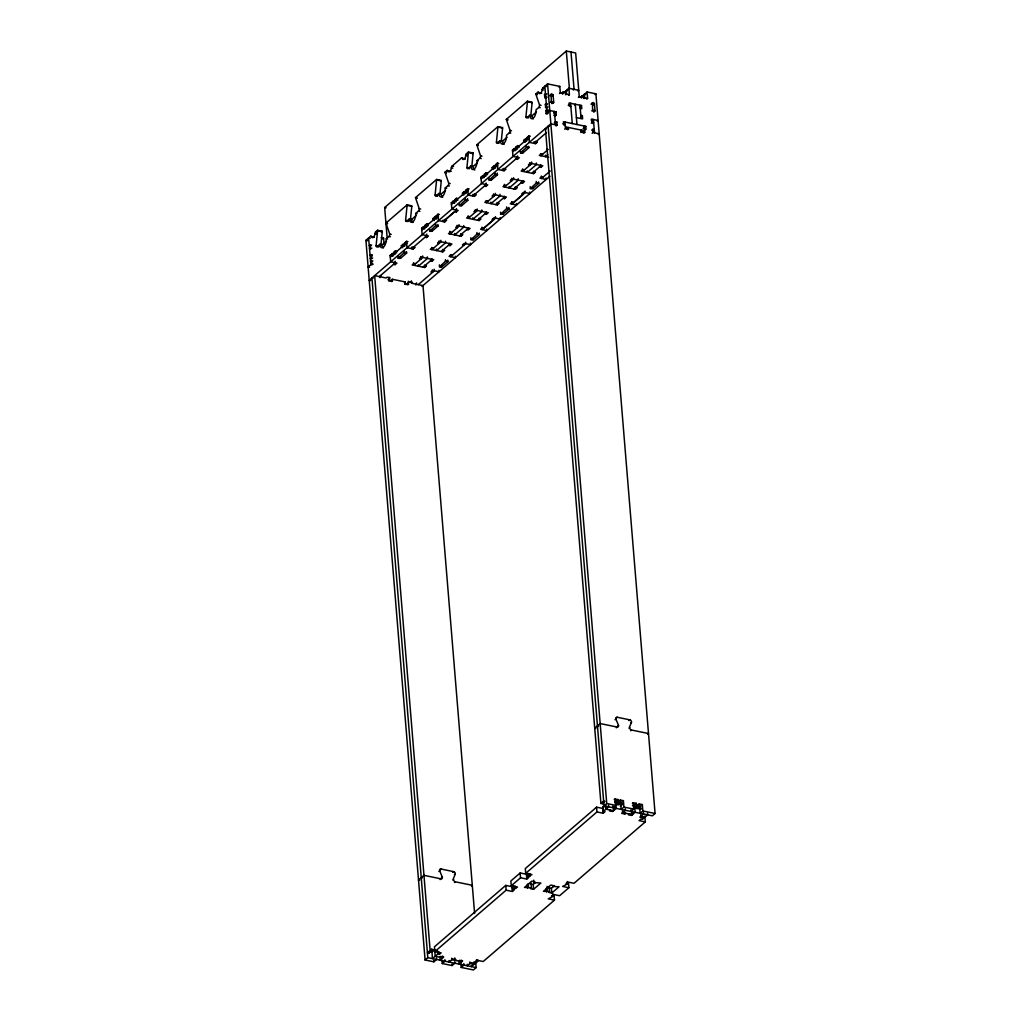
<?xml version="1.0" encoding="UTF-8"?>
<svg xmlns="http://www.w3.org/2000/svg" width="1021" height="1021" viewBox="0 0 1021 1021"><rect width="100%" height="100%" fill="white"/><g stroke="black" fill="none" stroke-linecap="round" stroke-linejoin="round"><path stroke-width="1.5" d="M552.272 96.038L553.114 95.31L553.688 102.164A1.353 1.021 49.3 0 1 552.616 103.121A1.353 1.021 49.3 0 1 551.34 101.679L551.072 94.174M378.6 246.954L377.132 246.648A1.812 0.855 -78.4 0 1 376.098 245.831L377.591 230.759A1.812 0.855 -78.4 0 0 377.591 230.261L382.275 231.231A1.812 0.855 -78.4 0 1 382.275 231.716L380.871 245.857M408.106 221.531L406.639 221.238A1.812 0.855 -78.4 0 1 405.605 220.421L407.098 205.349A1.812 0.855 -78.4 0 0 407.098 204.851L411.782 205.821A1.812 0.855 -78.4 0 1 411.782 206.306L410.365 220.434M437.601 196.121L436.146 195.828A1.812 0.855 -78.4 0 1 435.099 195.011L436.605 179.926A1.812 0.855 -78.4 0 0 436.605 179.441L441.276 180.398A1.812 0.855 -78.4 0 1 441.276 180.896L439.962 194.079M469.43 168.72L467.963 168.414A1.812 0.855 -78.4 0 1 466.929 167.597L468.422 152.525A1.812 0.855 -78.4 0 0 468.422 152.04L473.106 152.997A1.812 0.855 -78.4 0 1 473.106 153.482L471.791 166.678M498.924 143.297L497.469 143.004A1.812 0.855 -78.4 0 1 496.423 142.187L497.929 127.115A1.812 0.855 -78.4 0 0 497.929 126.617L502.6 127.587A1.812 0.855 -78.4 0 1 502.6 128.072L501.285 141.268M528.431 117.887L526.976 117.594A1.812 0.855 -78.4 0 1 525.93 116.777L527.436 101.704A1.812 0.855 -78.4 0 0 527.436 101.207L532.107 102.177A1.812 0.855 -78.4 0 1 532.107 102.662L530.792 115.845M452.814 880.076L455.277 873.989A1.812 1.353 49.3 0 0 453.605 871.628L441.008 869.024L440.153 869.764M629.025 728.305L631.476 722.217A1.812 1.353 49.3 0 0 629.817 719.843L617.22 717.253L616.365 717.993M592.384 102.674L592.652 110.191A1.353 1.021 49.3 0 0 593.928 111.634A1.353 1.021 49.3 0 0 595.001 110.664L594.426 103.81L593.405 104.691M406.575 253.119L406.09 252.289L404.303 252.583L398.037 258.339L400.526 258.339L406.575 253.119L406.435 251.625M387.15 237.842L384.662 207.518L566.31 51.05L575.665 52.977L579.264 96.689L578.409 97.416M436.529 957.979L436.656 959.472L433.925 961.82L425.093 959.995L365.926 240.343L370.546 236.349L374.337 237.127M370.546 236.349A1.812 0.855 -78.4 0 1 371.491 236.668A3.612 1.723 -78.4 0 0 373.38 237.331A3.612 1.723 -78.4 0 0 374.911 233.72A1.812 0.855 -78.4 0 1 375.677 231.92L377.591 230.261M386.078 223.357A1.812 0.855 -78.4 0 1 386.027 222.999L407.098 204.851M406.639 221.238L409.37 218.89A6.33 3.012 -78.4 0 0 413.007 221.748A6.33 3.012 -78.4 0 0 415.726 213.415L418.444 211.066A1.812 0.855 -78.4 0 0 419.223 208.68L415.611 198.01A1.812 0.855 -78.4 0 1 415.534 197.589L436.605 179.441M445.092 172.536A1.812 0.855 -78.4 0 1 445.041 172.179L446.956 170.533L450.746 171.311M446.956 170.533A1.812 0.855 -78.4 0 1 447.9 170.852A3.612 1.723 -78.4 0 0 449.789 171.515A3.612 1.723 -78.4 0 0 451.32 167.903A1.812 0.855 -78.4 0 1 452.086 166.104L461.364 158.115L465.168 158.893M461.364 158.115A1.812 0.855 -78.4 0 1 462.309 158.434A3.612 1.723 -78.4 0 0 464.198 159.097A3.612 1.723 -78.4 0 0 465.742 155.486A1.812 0.855 -78.4 0 1 466.508 153.686L468.422 152.04M476.909 145.122A1.812 0.855 -78.4 0 1 476.858 144.765L497.929 126.617M506.416 119.712A1.812 0.855 -78.4 0 1 506.365 119.355L527.436 101.207M535.923 94.302A1.812 0.855 -78.4 0 1 535.859 93.945L537.773 92.298L541.64 93.23M537.773 92.298A1.812 0.855 -78.4 0 1 538.718 92.617A3.612 1.723 -78.4 0 0 540.607 93.281A3.612 1.723 -78.4 0 0 542.151 89.669A1.812 0.855 -78.4 0 1 542.917 87.87L547.575 83.875L559.789 86.389L560.325 92.783L559.47 93.524M381.318 232.061L382.275 231.231M472.264 153.724L473.106 152.997M371.606 244.976L369.245 245.461L370.993 245.819M546.261 97.965L544.806 97.659L544.538 94.468L546.911 93.983M371.874 248.167L369.5 248.652L370.814 248.92M544.806 97.659L547.026 97.148M382.735 238.901L383.59 238.161L384.113 244.568M558.946 87.13L559.789 86.389M549.923 95.553L550.778 94.825M549.923 95.744L550.778 95.017L553.114 95.502L552.259 96.229M377.132 246.648L379.863 244.3L382.199 244.785L386.563 241.02M379.863 244.3A6.33 3.012 -78.4 0 0 383.5 247.159A6.33 3.012 -78.4 0 0 386.219 238.825L388.937 236.476A1.812 0.855 -78.4 0 0 389.716 234.09L386.104 223.433L387.559 223.727M436.146 195.828L438.864 193.48L441.212 193.952L445.577 190.187M438.864 193.48A6.33 3.012 -78.4 0 0 442.501 196.338A6.33 3.012 -78.4 0 0 445.22 188.004L447.951 185.656A1.812 0.855 -78.4 0 0 448.73 183.27L445.118 172.6L446.573 172.906M467.963 168.414L470.694 166.066L473.029 166.551A6.33 3.012 -78.4 0 0 474.854 169.996M470.694 166.066A6.33 3.012 -78.4 0 0 474.331 168.924A6.33 3.012 -78.4 0 0 477.049 160.591L479.768 158.242A1.812 0.855 -78.4 0 0 480.546 155.856L476.935 145.199L478.39 145.493M497.469 143.004L500.188 140.656L502.536 141.14L506.901 137.376M507.896 120.082L506.442 119.789L510.053 130.446A1.812 0.855 -78.4 0 1 509.275 132.832L506.556 135.18A6.33 3.012 -78.4 0 1 503.825 143.514A6.33 3.012 -78.4 0 1 500.188 140.656M526.976 117.594L529.695 115.245L532.03 115.718L536.408 111.953M537.403 94.672L535.936 94.366L539.56 105.035A1.812 0.855 -78.4 0 1 538.782 107.422L536.051 109.77A6.33 3.012 -78.4 0 1 533.332 118.104A6.33 3.012 -78.4 0 1 529.695 115.245M372.423 254.842L370.049 255.314L371.363 255.595M409.37 218.89L411.705 219.375L416.07 215.61M473.029 166.551L477.394 162.786M547.077 107.83L545.61 107.524L545.354 104.321L547.575 103.81M371.542 256.539L372.218 255.952M550.472 102.406L551.34 101.679L553.663 102.164L551.953 103.632M561.435 93.447L563.311 91.826L566.157 92.413L565.136 93.294M372.678 258.032L370.317 258.517L371.772 258.824M545.61 107.524L547.983 107.039M564.115 92.375L568.888 88.265L578.741 90.295L577.886 91.022M562.584 94.162L563.311 91.826M564.613 92.477L569.386 88.368L566.31 51.05M372.92 260.968L370.559 261.453L372.014 261.746M547.575 113.956L546.12 113.65L545.852 110.459L548.226 109.974M565.443 94.749L566.298 94.021L569.412 94.659L568.888 88.265M573.266 90.014L574.057 89.325L570.994 52.007M373.188 264.171L371.721 263.865L368.096 266.992L369.551 267.298M546.12 113.65L549.77 110.536L556.011 111.812L556.266 115.016L555.245 115.896M568.557 95.4L569.412 94.659M553.739 112.08L554.429 111.493L555.526 124.817M553.969 113.573L556.011 111.812M393.557 264.337L395.114 264.656L396.927 263.086L390.686 261.81L390.162 255.403L391.975 253.846L393.442 254.14M395.089 254.446L393.621 254.14L393.493 252.544L395.306 250.975L396.773 251.281M402.81 247.631L401.495 247.363L401.355 245.755L403.18 244.198L406.281 244.798M404.827 244.491L404.686 242.896L406.511 241.326L407.966 241.632M425.042 237.217L426.599 237.536L428.424 235.966L422.171 234.69L421.647 228.283L423.46 226.726L426.574 227.313M425.106 227.019L424.978 225.424L426.791 223.854L428.258 224.161M434.295 220.51L432.981 220.242L432.853 218.634L434.665 217.077L437.767 217.664M436.312 217.371L436.184 215.776L437.996 214.206L439.451 214.512M437.996 214.206L438.532 220.6L444.773 221.889L446.585 220.319L445.028 220L454.702 211.653L456.259 211.972L458.084 210.415L451.844 209.126L451.32 202.732L453.133 201.163L456.234 201.762M454.779 201.456L454.651 199.861L456.464 198.304L457.931 198.597M463.968 194.947L462.653 194.679L462.513 193.084L464.338 191.514L467.439 192.114M465.984 191.808L465.844 190.212L467.669 188.655L469.124 188.949M484.388 186.103L485.945 186.422L487.757 184.852L481.516 183.576L480.993 177.169L482.805 175.612L485.907 176.212M484.452 175.906L484.311 174.31L486.136 172.74L487.591 173.047M493.641 169.397L492.326 169.129L492.186 167.521L494.011 165.964L497.112 166.563M495.657 166.257L495.517 164.662L497.342 163.092L498.797 163.398M515.873 158.982L517.43 159.302L519.242 157.732L513.001 156.455L512.478 150.049L514.29 148.492L515.758 148.785M517.392 149.092L515.937 148.785L515.809 147.19L517.621 145.62L519.076 145.926M525.266 142.302L523.811 142.008L523.671 140.4L525.496 138.843L526.951 139.137M528.597 139.43L527.142 139.137L527.002 137.541L528.827 135.972L530.282 136.278M553.854 115.424L556.266 115.016M390.303 257.011L406.652 242.934M421.788 229.891L438.137 215.801M451.448 204.328L467.797 190.251M481.133 178.777L497.482 164.7M512.619 151.657L528.967 137.58M568.225 105.342L570.611 103.287L572.27 123.554M580.209 97.493L582.251 95.732L584.357 96.165L583.629 98.501M581.791 96.561L587.075 92.005L595.907 93.83L655.074 813.482L652.355 815.83L604.024 805.875L548.149 126.208L549.311 126.451M581.523 98.067L582.251 95.732M583.502 96.893L584.357 96.165M554.429 122.354L556.841 121.946L557.109 125.136L556.088 126.017M574.491 104.933L575.282 104.257L576.954 124.511M554.965 123.554L556.841 121.946M379.238 276.653L395.357 262.767L395.242 261.274M546.529 132.577L534.021 143.336L533.906 141.83M586.743 99.139L587.598 98.399L587.075 92.005M380.003 277.635L380.731 275.504M407.034 247.72L413.275 249.009L415.1 247.439L413.543 247.12M467.669 188.655L468.192 195.049L474.433 196.326L476.245 194.769L474.688 194.449M497.342 163.092L497.878 169.486L504.106 170.775L505.931 169.205L504.361 168.886M528.827 135.972L529.363 142.366L535.591 143.655L537.416 142.085L535.859 141.766M579.711 107.103L581.523 105.533L581.791 108.737L580.222 108.417M595.052 94.557L595.907 93.83M562.89 123.873L565.009 122.048L565.532 128.455L564.69 129.182M591.236 104.065L592.091 103.325M591.261 104.257L592.103 103.529L594.452 104.002L593.597 104.742M387.993 279.665L390.111 277.84L386.985 277.202L386.078 277.98L374.656 275.632L430.147 950.513L427.416 952.861L428.986 953.18L431.704 950.832L431.577 949.236L434.691 949.875L435.214 956.269L442.757 957.826L442.604 956.026M388.478 280.954L389.333 280.226L392.447 280.864L392.319 279.269L405.311 281.936L404.584 284.272M389.933 281.324L392.319 279.269M566.655 129.105L568.518 127.497L567.804 129.82M580.541 117.236L582.353 115.667L582.621 118.87L576.38 117.581M391.605 281.605L392.447 280.864M591.81 110.919L592.652 110.191L595.001 110.664L593.635 111.838M547.83 154.733L545.559 156.685L545.431 155.192M591.019 119.929L591.861 119.202L598.102 120.478L597.247 121.218M591.606 121.078L593.418 119.521L594.516 132.845M404.456 282.677L405.311 281.936M580.668 130.905L581.511 130.165L580.796 132.5M583.068 128.684L585.799 126.336L586.067 129.527L584.497 129.208M423.077 267.183L432.164 259.36M441.238 251.536L450.325 243.713M459.412 235.889L468.486 228.066M477.573 220.242L486.66 212.419M495.734 204.596L504.821 196.772M513.908 188.949L522.982 181.125M532.069 173.302L541.156 165.479M591.274 123.133L593.686 122.711L592.831 123.452M415.56 263.699L414.003 263.38L412.19 264.937L424.659 267.502L426.472 265.945L424.915 265.626M430.364 260.929L431.921 261.248L433.734 259.679L421.265 257.113L419.452 258.683L421.009 259.002L420.818 256.603M433.721 248.052L432.164 247.733L430.352 249.29L442.82 251.855L444.646 250.298L443.076 249.979M448.525 245.282L450.095 245.602L451.907 244.032L439.438 241.466L437.613 243.036L439.17 243.355L438.979 240.956M451.895 232.405L450.338 232.086L448.513 233.643L460.994 236.208L462.807 234.651L461.25 234.332M470.056 216.758L468.499 216.439L466.686 217.996L479.155 220.562L480.968 219.005L479.411 218.685M484.86 213.989L486.417 214.308L488.242 212.738L475.76 210.173L473.948 211.743L475.505 212.062L475.314 209.662M488.229 201.111L486.66 200.792L484.847 202.349L497.316 204.915L499.141 203.358L497.572 203.039M503.021 198.342L504.591 198.661L506.403 197.091L493.934 194.526L492.109 196.096L493.679 196.415L493.475 194.016M506.39 185.465L504.833 185.146L503.008 186.703L515.49 189.268L517.302 187.711L515.745 187.392M521.195 182.695L522.752 183.014L524.564 181.444L512.095 178.879L510.283 180.449L511.84 180.768L511.636 178.369M524.552 169.818L522.994 169.499L521.182 171.056L533.651 173.621L535.463 172.064L533.906 171.745M539.356 167.048L540.913 167.367L542.738 165.798L530.256 163.232L528.444 164.802L530.001 165.121L529.81 162.722M406.154 284.54L409.332 281.796L412.458 282.447L411.54 283.225L411.348 280.826M582.519 132.641L584.637 130.816L565.404 126.846M407.711 284.91L408.553 284.183L408.285 281.183M583.744 133.292L584.765 132.411L584.242 126.017M591.67 130.203L592.691 129.322L594.26 129.641L592.729 130.969M415.853 285.025L416.594 282.894M592.103 133.253L592.959 132.526L599.199 133.802L598.344 134.542M418.24 284.68L434.359 270.795L434.231 269.302M550.242 170.966L541.538 178.484L541.334 176.084M421.967 286.454L550 176.186M438.839 871.513L439.681 870.773A1.812 1.353 49.3 0 1 441.008 869.024M615.038 719.741L615.893 719.001A1.812 1.353 49.3 0 1 617.22 717.253M441.391 877.728L442.246 876.988L439.681 870.773M617.59 725.957L618.445 725.216L615.893 719.001M440.102 879.579L440.957 878.839A1.812 1.353 49.3 0 0 442.246 876.988M616.314 727.807L617.169 727.067A1.812 1.353 49.3 0 0 618.445 725.216M452.762 872.355L453.605 871.628M628.962 720.584L629.817 719.843M454.422 874.716L455.277 873.989M630.633 722.945L631.476 722.217M454.46 882.527L455.302 881.799L472.289 885.296L471.447 886.024M630.659 730.755L631.514 730.028L648.501 733.525L647.646 734.252M430.722 949.964L431.577 949.236M434.869 951.585L506.135 890.184L512.376 891.473L511.98 886.675L505.752 885.398L434.474 946.786L434.869 951.585L441.11 952.861L439.285 954.431L437.728 954.112L432.496 958.617L431.972 952.223L434.691 949.875M511.279 885.769L520.557 877.766L526.798 879.055L526.402 874.257L520.161 872.968L510.883 880.97L511.279 885.769L517.519 887.045L512.631 889.585L512.338 885.986M525.7 873.351L596.966 811.95L603.207 813.239L602.811 808.441L596.57 807.164L525.305 868.552L525.7 873.351L531.928 874.627L527.053 877.167L526.759 873.568M546.58 128.786L545.418 128.557L600.91 803.425L603.628 801.089L604.994 801.37M600.91 803.425L602.467 803.757L603.998 802.429M425.093 959.995L427.812 957.66L476.143 967.602L475.76 962.905M603.207 813.239L605.019 811.669L603.462 811.35L603.066 806.552L606.742 803.54L615.586 805.352L615.05 798.958L618.177 799.596L618.305 801.191L615.586 803.54L621.904 804.842L622.07 803.31M614.208 799.685L615.05 798.958M603.462 811.35L608.695 806.845L608.567 805.25M618.177 799.596L615.063 801.868M615.204 802.442L616.684 802.2M512.376 891.473L514.188 889.904L512.631 889.585M526.798 879.055L528.61 877.486L528.419 875.086M619.428 800.758L620.27 800.03L623.397 800.668L623.92 807.075L621.189 809.411L620.666 803.017L623.397 800.668M615.586 805.352L612.855 807.7L612.728 806.194M617.118 804.101L618.828 802.634L618.956 804.242L617.935 805.122M439.63 957.175L440.549 956.396L443.663 957.034L440.025 960.174L439.911 958.668M610.392 810.1L609.486 810.878L612.6 811.529L616.237 808.39L615.714 801.995M620.27 800.03L620.411 801.625L617.679 803.974L617.565 802.583M620.321 804.408L621.687 803.233M620.283 806.143L621.815 804.829M533.779 880.179L533.97 882.578L534.876 881.799L531.762 881.149L524.5 887.415L531.379 887.862L530.984 883.063L530.078 883.841L533.192 884.48L535.272 882.693M441.991 960.238L442.259 963.53L444.99 961.195L444.862 959.689M531.379 887.862L530.473 888.64L533.587 889.278L540.862 883.025L533.97 882.578M632.395 803.438L633.25 802.697L636.364 803.336L636.491 804.944L633.773 807.292L633.633 805.684L636.364 803.336M625.209 808.772L625.324 810.266L621.7 813.392L624.814 814.043L625.72 813.252M633.467 806.922L635.036 805.977M636.67 806.131L636.632 807.879L639.35 805.531L639.223 803.935L642.337 804.574L642.86 810.968L640.141 813.316L639.618 806.922L642.337 804.574M637.181 805.684L637.857 805.11M638.367 804.663L639.223 803.935M442.259 963.53L452.112 965.56L454.843 963.211L454.715 961.718M633.25 802.697L633.773 809.091L631.042 811.44L630.927 809.947M636.581 807.573L637.768 806.539L637.053 808.874M458.582 961.08L459.488 960.302L462.602 960.94L458.978 964.066L458.85 962.573M629.332 814.005L628.426 814.784L631.54 815.422L635.177 812.295L634.654 805.901M638.687 807.994L640.843 807.177M639.146 809.308L639.873 806.973M549.566 891.601L548.66 892.38L551.774 893.03L559.049 886.764L552.923 886.47L553.829 885.692L550.715 885.054L543.44 891.307L549.566 891.601L549.17 886.802L548.264 887.594L551.391 888.232L554.505 885.552M460.867 963.237L461.211 967.436L463.93 965.087L463.815 963.594M473.157 964.079L474.063 963.301L470.949 962.65L467.312 965.789L467.184 964.283M643.906 817.004L643 817.783L639.886 817.145L643.511 814.005L643.396 812.512M552.91 893.911L553.114 896.31L548.239 898.85L554.467 900.139L554.071 895.34M567.331 881.493L567.536 883.892L562.648 886.432L568.888 887.721L568.493 882.923M476.143 967.602L473.425 969.95L461.211 967.436M554.467 900.139L483.201 961.527L476.96 960.238L475.148 961.808L476.705 962.127L476.501 959.727M568.888 887.721L559.61 895.711L553.369 894.434L551.557 895.991L553.114 896.31M644.902 817.106L645.298 821.905L574.032 883.293L567.791 882.016L565.979 883.573L567.536 883.892M546.439 86.555L544.831 86.223L547.052 112.884L548.213 113.114M567.395 90.869L566.157 90.614L566.476 94.506M585.735 94.634L584.344 94.353L584.688 98.552M542.917 87.87L544.384 88.176M560.325 92.783L563.439 93.434M579.264 96.689L582.378 97.327M584.484 97.761L587.598 98.399M542.151 89.669L543.606 89.976M544.538 94.468L546.005 94.762M535.859 93.945L537.327 94.251M581.523 105.533L569.054 102.968L569.31 106.171L570.879 106.49M545.354 104.321L546.809 104.627M527.436 101.704L532.107 102.662M539.56 105.035L541.015 105.342M580.796 115.347L582.353 115.667M538.782 107.422L540.237 107.716M545.852 110.459L547.894 110.881M585.799 126.336L563.452 121.729L563.72 124.932L565.277 125.251M525.93 116.777L528.265 117.249M557.109 125.136L550.842 123.847L369.194 280.316L370.649 280.622M565.532 128.455L568.659 129.093M581.651 131.773L584.765 132.411M506.365 119.355L507.82 119.661M497.929 127.115L502.6 128.072M510.053 130.446L511.508 130.752M509.275 132.832L510.742 133.126M527.002 137.541L529.35 138.014M527.091 140.745L525.624 140.439L525.496 138.843M523.671 140.4L526.313 140.949M546.605 149.155L548.175 149.474L540.875 155.728L540.709 153.635M496.423 142.187L498.771 142.659M519.064 147.496L517.749 147.215L517.621 145.62M515.809 147.19L518.145 147.662M542.725 154.171L541.156 153.852L539.343 155.409L548.698 157.336M515.886 150.393L514.418 150.087L514.29 148.492M512.478 150.049L515.107 150.598M476.858 144.765L478.313 145.071M468.422 152.525L473.106 153.482M480.546 155.856L482.014 156.162M466.508 153.686L467.975 153.98M479.768 158.242L481.236 158.549M465.742 155.486L467.197 155.792M477.049 160.591L478.364 160.859M495.517 164.662L497.852 165.134M462.309 158.434L464.951 158.982M543.338 176.914L541.781 176.595L539.969 178.152L546.209 179.441L546.095 177.948M495.593 167.865L494.138 167.559L494.011 165.964M492.186 167.521L494.815 168.069M466.929 167.597L469.264 168.082M452.086 166.104L453.554 166.41M487.579 174.617L486.264 174.336L486.136 172.74M484.311 174.31L486.366 174.731M451.32 167.903L452.788 168.21M484.401 177.514L482.933 177.207L482.805 175.612M480.993 177.169L483.329 177.654M447.9 170.852L450.823 171.464M445.041 172.179L446.496 172.485M436.605 179.926L441.276 180.896M448.73 183.27L450.184 183.576M447.951 185.656L449.419 185.95M465.844 190.212L468.192 190.697M445.22 188.004L446.688 188.298M466.214 193.48L464.466 193.122L464.338 191.514M462.513 193.084L465.155 193.62M435.099 195.011L437.728 195.547M457.906 200.167L456.591 199.899L456.464 198.304M454.651 199.861L456.987 200.346M454.728 203.064L453.26 202.771L453.133 201.163M451.32 202.732L453.949 203.268M415.534 197.589L416.989 197.895M415.611 198.01L417.066 198.316M407.098 205.349L411.782 206.306M419.223 208.68L420.69 208.986M418.444 211.066L419.912 211.36M436.184 215.776L438.52 216.248M415.726 213.415L417.04 213.683M384.662 207.518L386.117 207.825M436.554 219.03L434.793 218.673L434.665 217.077M432.853 218.634L434.601 219.005M466.699 229.636L468.256 229.955L470.068 228.385L457.599 225.82L455.787 227.389L457.344 227.709L457.14 225.309M405.605 220.421L408.528 221.021M428.246 225.73L426.918 225.45L426.791 223.854M424.978 225.424L427.314 225.896M425.055 228.627L423.6 228.321L423.46 226.726M421.647 228.283L424.277 228.832M386.027 222.999L387.495 223.305M464.019 245.231L462.462 244.912L464.274 243.355L470.528 244.644L470.4 243.138M377.591 230.759L382.275 231.716M389.716 234.09L391.183 234.396M375.677 231.92L377.145 232.214M374.911 233.72L376.379 234.026M388.937 236.476L390.405 236.783M381.216 237.676L383.59 238.161M386.219 238.825L387.533 239.093M404.686 242.896L406.741 243.317M371.491 236.668L374.12 237.217M452.507 255.148L450.95 254.829L449.138 256.386L455.379 257.675L455.264 256.182M370.227 238.327L368.632 237.995L370.84 264.656L372.014 264.898M404.775 246.099L403.308 245.793L403.18 244.198M401.355 245.755L403.703 246.24M365.926 240.343L367.496 240.675M376.098 245.831L379.314 246.495M406.562 253.119L404.227 252.634L404.099 251.14M396.748 252.851L395.433 252.57L395.306 250.975M393.493 252.544L395.535 252.966M393.57 255.748L392.102 255.441L391.975 253.846M390.162 255.403L392.498 255.888M411.54 283.225L422.988 285.586L474.612 913.476M405.439 283.544L408.553 284.183M373.112 278.223L371.938 277.98L427.812 957.66M617.169 727.067L600.169 723.57L594.72 728.267L595.792 728.484M597.451 725.918L598.51 726.135M618.305 801.191L620.411 801.625M636.491 804.944L639.35 805.531M618.139 802.493L620.666 803.017M632.471 805.454L633.633 805.684M635.624 806.092L639.618 806.922M633.773 807.292L641.737 808.926M602.913 802.276L602.467 803.757M623.92 807.075L633.773 809.091M642.86 810.968L655.074 813.482M603.066 806.552L604.623 806.884M645.298 821.905L639.057 820.616L640.882 819.059L642.439 819.378L647.671 814.873L647.544 813.265M527.053 877.167L528.61 877.486M440.957 878.839L423.97 875.342L418.521 880.038L419.58 880.255M421.239 877.69L422.298 877.907M430.147 950.513L431.704 950.832M477.496 960.263L478.479 960.455L471.472 966.645L471.37 965.445M429.241 951.661L431.972 952.223M591.861 119.202L592.129 122.392M592.691 129.322L592.959 132.526M644.851 816.009L644.953 817.208L640.792 816.353L640.665 814.86M579.966 105.214L581.064 118.538M632.331 813.137L632.458 814.643L622.606 812.614L622.478 811.121M631.348 813.022L631.54 815.422M624.61 811.644L624.814 814.043M613.391 809.245L613.506 810.738L605.976 809.194L605.644 805.199M547.575 83.875L606.742 803.54M596.57 807.164L596.966 811.95M540.722 164.968L540.913 167.367M535.4 141.255L535.591 143.655M538.59 181.891L538.731 183.397L532.656 188.604L530.282 188.732L536.523 182.81L538.858 183.218L536.395 182.912L536.255 181.406M536.357 163.015L536.472 164.509L527.398 172.332L527.27 170.839M533.447 171.222L533.651 173.621M531.673 162.058L531.801 163.551L522.714 171.375L522.522 168.976M532.541 187.111L532.668 188.617L530.333 188.132L530.193 186.626M528.75 146.271L528.891 147.764L522.829 152.984L520.455 153.099L526.696 147.177L528.993 147.662L526.542 147.279L526.415 145.786M529.746 192.025L529.861 193.531L523.62 192.242L521.795 193.799L523.365 194.13L513.678 202.477L512.121 202.145L510.309 203.715L516.537 205.004L516.422 203.498M522.701 151.478L522.841 152.984L520.48 152.499L520.365 151.006M525.062 191.067L525.19 192.561L511.866 204.034L511.674 201.635M522.548 180.615L522.752 183.014M517.558 155.919L517.673 157.413L502.536 170.456L502.421 168.95M517.239 156.902L517.43 159.302M518.183 178.662L518.311 180.155L509.224 187.979L509.109 186.486M515.286 186.869L515.49 189.268M513.512 177.705L513.627 179.198L504.553 187.022L504.323 184.329M508.93 207.454L509.058 208.948L502.996 214.168L500.622 214.282L506.863 208.373L509.198 208.782L506.722 208.475L506.595 206.969M503.915 168.376L504.106 170.775M504.387 196.262L504.591 198.661M502.881 212.662L502.996 214.168L500.66 213.683L500.545 212.189M500.022 194.309L500.15 195.802L491.063 203.626L490.935 202.132M497.24 173.085L497.406 174.885L491.203 180.207L489.033 180.27L495.211 174.31L497.508 174.782L495.057 174.4L494.93 172.906M500.073 217.588L500.188 219.081L493.96 217.792L492.135 219.362L493.705 219.681L484.005 228.028L482.435 227.709L480.623 229.266L486.877 230.555L486.749 229.061M497.125 202.515L497.316 204.915M495.338 193.352L495.466 194.845L486.379 202.669L486.213 200.575M551.391 888.232L551.774 893.03M495.389 216.618L495.517 218.124L482.193 229.597L482.001 227.198M491.216 178.598L491.343 180.104L488.995 179.619L488.88 178.126M547.077 886.368L547.473 891.167M546.261 888.359L546.554 891.958M486.073 183.04L486.187 184.533L472.863 196.006L472.749 194.513M485.741 184.022L485.945 186.422M486.226 211.909L486.417 214.308M481.848 209.956L481.976 211.449L472.889 219.273L472.774 217.779M478.951 218.162L479.155 220.562M533.192 884.48L533.587 889.278M477.177 208.999L477.305 210.492L468.218 218.315L468.026 215.916M479.257 233.005L479.385 234.511L473.323 239.718L470.936 239.846L477.177 233.924L479.513 234.332L477.049 234.026L476.909 232.52M474.229 193.926L474.433 196.326M529.925 873.797L530.116 876.197M528.355 873.478L528.559 875.878M528.227 883.676L528.521 887.275M527.321 884.454L527.615 888.053M473.195 238.225L473.336 239.718L470.987 239.246L470.86 237.74M467.58 198.648L467.72 200.448L461.671 205.655L459.284 205.783L465.525 199.861L467.822 200.333L465.385 199.963L465.257 198.457M520.161 872.968L520.557 877.766M465.716 242.181L465.844 243.674L450.708 256.718L450.529 254.612M463.687 225.603L463.815 227.096L454.728 234.919L454.6 233.426M461.543 204.162L461.671 205.655L459.322 205.183L459.208 203.677M515.503 886.215L515.694 888.615M460.79 233.809L460.994 236.208M513.946 885.896L514.137 888.296M459.016 224.646L459.131 226.139L450.057 233.962L449.827 231.269M456.4 208.59L456.515 210.096L443.203 221.57L443.076 220.064M456.068 209.573L456.259 211.972M505.752 885.398L506.135 890.184M449.891 243.202L450.095 245.602M444.569 219.489L444.773 221.889M447.76 260.125L447.9 261.631L441.838 266.838L439.451 266.966L445.692 261.044L448.028 261.453L445.564 261.146L445.424 259.64M445.526 241.25L445.641 242.743L436.567 250.566L436.439 249.073M442.629 249.456L442.82 251.855M440.842 240.292L440.97 241.786L431.883 249.609L431.717 247.516M441.71 265.345L441.838 266.838L439.502 266.366L439.375 264.86M437.932 224.505L438.06 225.998L431.947 231.269L429.624 231.333L435.865 225.411L438.2 225.832L435.712 225.513L435.584 224.02M438.915 270.259L439.03 271.765L432.789 270.476L430.977 272.033L432.534 272.365L432.33 269.965M431.87 229.712L432.011 231.218L429.662 230.733L429.535 229.227M431.73 258.849L431.921 261.248M426.727 234.154L426.855 235.647L411.705 248.69L411.591 247.184M426.408 235.136L426.599 237.536M427.352 256.896L427.48 258.39L418.393 266.213L418.278 264.72M424.455 265.103L424.659 267.502M422.681 255.926L422.809 257.432L413.722 265.256L413.518 262.856M473.999 961.897L474.191 964.296L470.03 963.441L469.915 961.935M413.084 246.61L413.275 249.009M406.511 241.326L407.047 247.72M461.569 960.225L461.696 961.718L451.844 959.689L451.729 958.196M405.567 283.532L405.631 284.323M400.385 256.833L400.526 258.339L398.164 257.854L398.05 256.36M454.766 957.94L454.97 960.34L455.877 959.549L452.75 958.91L449.125 962.037L448.998 960.544M394.923 262.257L395.114 264.656M451.984 964.066L452.112 965.56M389.065 277.214L389.333 280.226M439.094 952.031L439.285 954.431M437.435 950.513L437.728 954.112M433.797 960.314L433.925 961.82M428.846 951.572L428.986 953.18M370.151 244.67L370.406 247.873M370.955 254.535L371.223 257.739M371.465 260.661L371.721 263.865M455.302 881.799A1.812 1.353 49.3 0 1 453.669 879.336M533.294 118.883A6.33 3.012 -78.4 0 1 532.03 115.718M504.068 144.472A6.33 3.012 -78.4 0 1 502.536 141.14M442.744 197.295A6.33 3.012 -78.4 0 1 441.212 193.952M412.956 222.527A6.33 3.012 -78.4 0 1 411.705 219.375M383.449 247.937A6.33 3.012 -78.4 0 1 382.199 244.785M631.514 730.028A1.812 1.353 49.3 0 1 629.868 727.565M551.161 94.289A1.378 1.034 49.3 0 1 553.191 95.298M592.474 102.789A1.378 1.034 49.3 0 1 594.503 103.81"/></g></svg>
